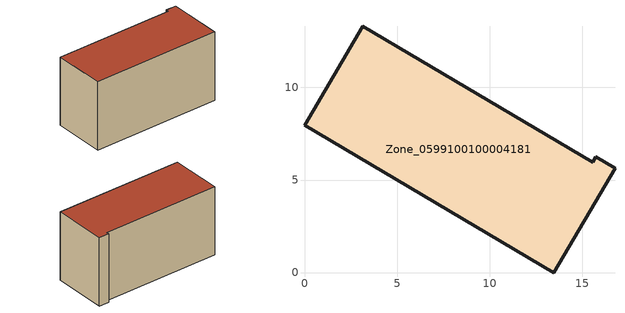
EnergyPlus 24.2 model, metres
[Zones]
Zone_0599100100004181
 floor ground (C_G): 13.46,0 0,7.95 3.16,13.3 15.56,5.97 15.72,6.24 16.78,5.62 z1.65
 wall outside (C_F): 15.72,6.24 15.56,5.97 3.16,13.3 0,7.95 13.46,0 16.78,5.62 15.72,6.24 z1.65:10.05
 roof outside (C_R): 13.46,0 16.78,5.62 15.72,6.24 15.56,5.97 3.16,13.3 0,7.95 z10.05
[BUILDING]
Pand.0599100100004181: North Axis=0; Terrain=City; Loads Convergence Tolerance Value=0.04; Temperature Convergence Tolerance Value=0.4; Solar Distribution=FullExterior; Maximum Number of Warmup Days=25; Minimum Number of Warmup Days=1
[Site:Location]
Rotterdam.The.Hague.AP_ZH_NLD Design_Conditions: Latitude=51.96; Longitude=4.45; Time Zone=1; Elevation=-4.5
[SITE:GROUNDTEMPERATURE:BUILDINGSURFACE]
18, 18, 18, 18, 18, 18, 18, 18, 18, 18, 18, 18
[MATERIAL] Thermal Absorptance=0.9; Solar Absorptance=0.7; Visible Absorptance=0.7
Name | Roughness | Thickness | Conductivity | Density | Specific Heat
G.TC.2006-2014 | MediumSmooth | 0.15 | 0.06 | 540 | 1210
F.TC.2006-2014 | Rough | 0.3 | 0.12 | 1920 | 840
R.TC.2006-2014 | MediumRough | 0.2 | 0.08 | 1500 | 1000
[CONSTRUCTION]
C_G: G.TC.2006-2014
C_F: F.TC.2006-2014
C_R: R.TC.2006-2014
[ZONE]
Zone_0599100100004181: Type=1; Multiplier=1; Ceiling Height=Autocalculate; Volume=Autocalculate; Floor Area=autocalculate; Part of Total Floor Area=Yes
[ZONEINFILTRATION:DESIGNFLOWRATE]
Infil_Zone_0599100100004181: Zone or ZoneList or Space or SpaceList=Zone_0599100100004181; Schedule=AlwaysOn; Design Flow Rate Calculation Method=Flow/Area; Flow Rate per Floor Area=0.0015; Constant Term Coefficient=1; Temperature Term Coefficient=0; Velocity Term Coefficient=0; Velocity Squared Term Coefficient=0
[HVACTEMPLATE:ZONE:IDEALLOADSAIRSYSTEM]
Zone_0599100100004181: Maximum Heating Supply Air Temperature=50; Minimum Cooling Supply Air Temperature=13; Maximum Heating Supply Air Humidity Ratio=0.0156; Minimum Cooling Supply Air Humidity Ratio=0.0077; Heating Limit=NoLimit; Cooling Limit=NoLimit; Dehumidification Control Type=ConstantSensibleHeatRatio; Cooling Sensible Heat Ratio=0.7; Dehumidification Setpoint=60; Humidification Control Type=None; Humidification Setpoint=30; Outdoor Air Method=None; Outdoor Air Flow Rate per Person=0.00944; Outdoor Air Flow Rate per Zone Floor Area=0; Outdoor Air Flow Rate per Zone=0; Demand Controlled Ventilation Type=None; Outdoor Air Economizer Type=NoEconomizer; Heat Recovery Type=None; Sensible Heat Recovery Effectiveness=0.7; Latent Heat Recovery Effectiveness=0.65
[ZONECONTROL:THERMOSTAT]
ThermostatControl_Zone_0599100100004181: Zone or ZoneList=Zone_0599100100004181; Control Type Schedule=DualSetpointControlType; Control 1=Thermostat_Zone_0599100100004181; Temperature Difference Between Cutout And Setpoint=0
[THERMOSTATSETPOINT:DUALSETPOINT]
Thermostat_Zone_0599100100004181: Heating Setpoint Temperature Schedule=HeatingSetpoint_Zone_0599100100004181; Cooling Setpoint Temperature Schedule=CoolingSetpoint_Zone_0599100100004181
[SCHEDULE:COMPACT]
HeatingSetpoint_Zone_0599100100004181: Through: 12/31, For: AllDays, Until: 24:00, 21
CoolingSetpoint_Zone_0599100100004181: Through: 12/31, For: AllDays, Until: 24:00, 24
DualSetpointControlType: Through: 12/31, For: AllDays, Until: 24:00, 4
AlwaysOn: Through: 12/31, For: AllDays, Until: 24:00, 1
